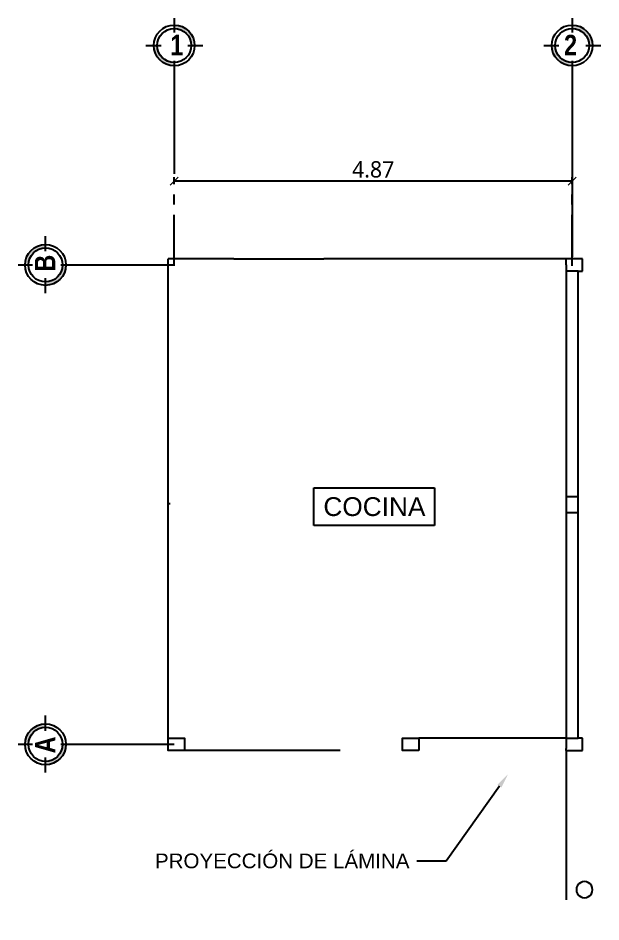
# Model space of a CAD drawing. Header units: metres. Extents: x 258817 to 259192, y 1878716 to 1878911.
# Drawn here: x 258926.95 to 258934.08, y 1878822.5 to 1878833.57 of the extents above; entities that cross this region are included whole.
import ezdxf
from ezdxf import colors
from ezdxf.entities.mleader import LeaderData, LeaderLine
from ezdxf.math import Vec2, Vec3

# ---------------------------------------------------------------- set-up
doc = ezdxf.new("R2010")
doc.units = ezdxf.units.M
doc.header["$MEASUREMENT"] = 0
doc.linetypes.add('ACAD_ISO04W100', pattern=[30, 24, -3, 0, -3])
doc.linetypes.add('PHANTOM2', pattern=[1.25, 0.625, -0.125, 0.125, -0.125, 0.125, -0.125])
doc.layers.add('.3EJES', color=1, linetype='Continuous', lineweight=20)
for name, color, linetype in [('07-Ejes', 8, 'Continuous'), ('SectionCutEdges', 1, 'Continuous'), ('Vistas', 7, 'Continuous')]:
    doc.layers.add(name, color=color, linetype=linetype)
doc.styles.add('100 dani medio', font='trebuc.ttf', dxfattribs={"height": 2})
doc.styles.add('dani-100Textos', font='techb___.ttf', dxfattribs={"height": 0.25})
doc.styles.get("Standard").update_dxf_attribs({"font": 'arial.ttf'})
doc.dimstyles.new('A100', dxfattribs={"dimscale": 0, "dimtxt": 2.5, "dimasz": 1, "dimexe": 0.5, "dimexo": 0.625, "dimgap": 0.4, "dimtad": 1, "dimdsep": 46, "dimtxsty": '100 dani medio', "dimblk": 'ARCHTICK', "dimcen": 2.5, "dimclrd": 1, "dimclre": 1, "dimclrt": 3, "dimadec": 0, "dimazin": 0, "dimtfac": 1, "dimtmove": 1, "dimatfit": 3, "dimfxl": 1, "dimarcsym": 0})

# ---------------------------------------------------------------- blocks, each defined once
blk = doc.blocks.new('eje numero')
at = {"layer": '07-Ejes'}
h = blk.add_hatch(color=1, dxfattribs=at)
h.dxf.hatch_style = 1
h.paths.add_polyline_path([(496.116, 205.549), (496.116, 205.499, -0.414214), (496.366, 205.249), (496.416, 205.249, 0.414214)])
h.paths.add_polyline_path([(495.866, 205.249), (495.816, 205.249, 0.414214), (496.116, 204.949), (496.116, 204.999, -0.414214)])
at = {"layer": '07-Ejes', "color": 1}
for points in [[(496.116, 205.651), (496.116, 205.438)], [(495.701, 205.249), (495.923, 205.249)], [(496.316, 205.249), (496.538, 205.249)]]:
    blk.add_lwpolyline(points, dxfattribs=at)
for radius in [0.3, 0.25]:
    blk.add_circle((496.116, 205.249), radius, dxfattribs=at)
blk = doc.blocks.new('*U159')
at = {"color": 1, "linetype": 'ACAD_ISO04W100', "ltscale": 0.1}
blk.add_lwpolyline([(0, 0.711), (0, -0.673)], dxfattribs=at)
at = {"layer": '.3EJES', "xscale": 0.8340043413883207, "yscale": 0.8340043413883207, "zscale": 0.8340043413883207}
blk.add_blockref('eje numero', (-413.763, -170.278), dxfattribs=at)
at = {"style": 'dani-100Textos'}
blk.add_attdef('1', (-0.111, 0.781), '', height=0.25, dxfattribs=at)
blk = doc.blocks.new('_ArchTick')
at = {"color": 0, "linetype": 'ByBlock', "const_width": 0.15}
blk.add_lwpolyline([(-0.5, -0.5), (0.5, 0.5)], dxfattribs=at)
blk = doc.blocks.new('*D394')
at = {"layer": 'Defpoints', "color": 0, "transparency": 16777216}
for p in [(258928.858, 1878831.572), (258928.858, 1878830.472), (258933.728, 1878830.472)]:
    blk.add_point(p, dxfattribs=at)
at = {"layer": 'Vistas', "color": 1, "linetype": 'PHANTOM2', "lineweight": -2, "transparency": 16777216}
for p, q in [((258928.858, 1878830.534), (258928.858, 1878831.622)), ((258933.728, 1878830.534), (258933.728, 1878831.622))]:
    blk.add_line(p, q, dxfattribs=at)
at = {"layer": 'Vistas', "color": 1, "lineweight": -2, "transparency": 16777216}
blk.add_line((258933.728, 1878831.572), (258928.858, 1878831.572), dxfattribs=at)
at = {"layer": 'Vistas', "color": 1, "lineweight": -2, "transparency": 16777216, "xscale": 0.1, "yscale": 0.1, "zscale": 0.1, "rotation": 180}
blk.add_blockref('_ArchTick', (258928.858, 1878831.572), dxfattribs=at)
at = {"layer": 'Vistas', "color": 1, "lineweight": -2, "transparency": 16777216, "xscale": 0.1, "yscale": 0.1, "zscale": 0.1}
blk.add_blockref('_ArchTick', (258933.728, 1878831.572), dxfattribs=at)
at = {"layer": 'Vistas', "color": 3, "transparency": 16777216, "insert": (258931.293, 1878831.714), "char_height": 0.2, "attachment_point": 5, "style": '100 dani medio'}
blk.add_mtext('4.87', dxfattribs=at)
blk = doc.blocks.new('*U165')
at = {"color": 1, "linetype": 'ACAD_ISO04W100', "ltscale": 0.1}
blk.add_lwpolyline([(0, 0.711), (0, -0.673)], dxfattribs=at)
at = {"layer": '.3EJES', "xscale": 0.8340043413883207, "yscale": 0.8340043413883207, "zscale": 0.8340043413883207}
blk.add_blockref('eje numero', (-413.763, -170.278), dxfattribs=at)
at = {"style": 'dani-100Textos'}
blk.add_attdef('1', (-0.048, 0.781), '', height=0.25, dxfattribs=at)
blk = doc.blocks.new('*U182')
at = {"color": 1, "linetype": 'ACAD_ISO04W100', "ltscale": 0.1}
blk.add_lwpolyline([(0, 0.711), (0, -1.711)], dxfattribs=at)
at = {"layer": '.3EJES', "xscale": 0.8340043413883207, "yscale": 0.8340043413883207, "zscale": 0.8340043413883207}
blk.add_blockref('eje numero', (-413.763, -170.278), dxfattribs=at)
at = {"style": 'dani-100Textos'}
blk.add_attdef('1', (-0.099, 0.781), '', height=0.25, dxfattribs=at)
blk = doc.blocks.new('*U173')
at = {"color": 1, "linetype": 'ACAD_ISO04W100', "ltscale": 0.1}
blk.add_lwpolyline([(0, 0.711), (0, -0.673)], dxfattribs=at)
at = {"layer": '.3EJES', "xscale": 0.8340043413883207, "yscale": 0.8340043413883207, "zscale": 0.8340043413883207}
blk.add_blockref('eje numero', (-413.763, -170.278), dxfattribs=at)
at = {"style": 'dani-100Textos'}
blk.add_attdef('1', (-0.082, 0.781), '', height=0.25, dxfattribs=at)

msp = doc.modelspace()

# ---------------------------------------------------------------- linework, layer by layer
at = {"layer": 'SectionCutEdges'}
for p, q in [((258928.78324, 1878824.601), (258928.78324, 1878830.621)), ((258929.58953, 1878830.621), (258928.78324, 1878830.621)), ((258933.65324, 1878830.621), (258930.68959, 1878830.621)), ((258933.85324, 1878830.621), (258933.65324, 1878830.621)), ((258933.65324, 1878830.546), (258933.65324, 1878830.621)), ((258933.85324, 1878830.471), (258933.85324, 1878830.621)), ((258933.65324, 1878830.546), (258933.65324, 1878830.471)), ((258933.65324, 1878830.471), (258933.65324, 1878824.751)), ((258933.80324, 1878830.471), (258933.65324, 1878830.471)), ((258933.80324, 1878824.751), (258933.80324, 1878830.471)), ((258933.80324, 1878830.471), (258933.85324, 1878830.471)), ((258933.65324, 1878827.711), (258933.80324, 1878827.711)), ((258933.65324, 1878827.711), (258933.65324, 1878827.511)), ((258933.80324, 1878827.511), (258933.80324, 1878827.711)), ((258928.78324, 1878827.6237), (258928.80864, 1878827.6237)), ((258933.80324, 1878827.511), (258933.65324, 1878827.511)), ((258933.65324, 1878824.751), (258933.80324, 1878824.751)), ((258933.65324, 1878824.751), (258933.65324, 1878824.6264)), ((258933.85324, 1878824.751), (258933.80324, 1878824.751)), ((258933.85324, 1878824.601), (258933.85324, 1878824.751)), ((258930.89024, 1878824.601), (258928.78324, 1878824.601)), ((258933.65324, 1878824.601), (258933.65324, 1878824.6264)), ((258933.65324, 1878824.601), (258933.85324, 1878824.601)), ((258933.85313, 1878822.99121), (258933.82936, 1878822.98137)), ((258933.87864, 1878822.99457), (258933.85313, 1878822.99121)), ((258933.90415, 1878822.99121), (258933.87864, 1878822.99457)), ((258933.92792, 1878822.98137), (258933.90415, 1878822.99121)), ((258933.78343, 1878822.92151), (258933.78007, 1878822.896)), ((258933.78007, 1878822.896), (258933.78343, 1878822.87049)), ((258933.79328, 1878822.94529), (258933.78343, 1878822.92151)), ((258933.80894, 1878822.9657), (258933.79328, 1878822.94529)), ((258933.82936, 1878822.98137), (258933.80894, 1878822.9657)), ((258933.94834, 1878822.9657), (258933.92792, 1878822.98137)), ((258933.964, 1878822.94529), (258933.94834, 1878822.9657)), ((258933.97385, 1878822.92151), (258933.964, 1878822.94529)), ((258933.97721, 1878822.896), (258933.97385, 1878822.92151)), ((258933.97385, 1878822.87049), (258933.97721, 1878822.896)), ((258933.78343, 1878822.87049), (258933.79328, 1878822.84672)), ((258933.79328, 1878822.84672), (258933.80894, 1878822.8263)), ((258933.80894, 1878822.8263), (258933.82936, 1878822.81064)), ((258933.82936, 1878822.81064), (258933.85313, 1878822.80079)), ((258933.85313, 1878822.80079), (258933.87864, 1878822.79743)), ((258933.87864, 1878822.79743), (258933.90415, 1878822.80079)), ((258933.90415, 1878822.80079), (258933.92792, 1878822.81064)), ((258933.92792, 1878822.81064), (258933.94834, 1878822.8263)), ((258933.94834, 1878822.8263), (258933.964, 1878822.84672)), ((258933.964, 1878822.84672), (258933.97385, 1878822.87049))]:
    msp.add_line(p, q, dxfattribs=at)
at = {"layer": 'Vistas'}
for p, q in [((258929.58953, 1878830.621), (258930.68959, 1878830.621)), ((258928.98324, 1878824.751), (258928.98324, 1878824.601)), ((258933.65324, 1878824.751), (258931.85324, 1878824.751)), ((258931.85324, 1878824.751), (258931.85324, 1878824.601)), ((258933.65324, 1878824.601), (258933.65324, 1878822.771))]:
    msp.add_line(p, q, dxfattribs=at)
for points in [[(258928.98324, 1878824.601), (258928.78324, 1878824.601), (258928.78324, 1878824.751), (258928.98324, 1878824.751)], [(258931.85324, 1878824.601), (258931.65324, 1878824.601), (258931.65324, 1878824.751), (258931.85324, 1878824.751)]]:
    msp.add_lwpolyline(points, close=True, dxfattribs=at)

# ---------------------------------------------------------------- block references
for name, p, values in [('*U165', (258928.85824, 1878832.33215), {'1': '1'}), ('*U182', (258933.72824, 1878832.33215), {'1': '2'})]:
    msp.add_blockref(name, p, dxfattribs=at).add_auto_attribs(values)
at = {"layer": 'Vistas', "rotation": 90}
for name, p, values in [('*U173', (258928.18334, 1878830.546), {'1': 'B'}), ('*U159', (258928.18334, 1878824.676), {'1': 'A'})]:
    msp.add_blockref(name, p, dxfattribs=at).add_auto_attribs(values)

# ---------------------------------------------------------------- texts
at = {"layer": 'Vistas', "insert": (258930.68349, 1878827.70122), "char_height": 0.23, "attachment_point": 1, "bg_fill": 19, "box_fill_scale": 1.5, "bg_fill_color": 256, "bg_fill_transparency": 0}
msp.add_mtext_dynamic_manual_height_columns('COCINA', width=1.2431682, gutter_width=1.15, heights=[0], dxfattribs=at)

# ---------------------------------------------------------------- dimensions: what is measured, and where the dimension line sits
at = {"layer": 'Vistas', "color": 8}
dim = msp.add_linear_dim(base=(258928.85824, 1878831.57205), p1=(258933.72824, 1878830.47184), p2=(258928.85824, 1878830.47184), angle=180, dimstyle='A100', dxfattribs=at)
dim.commit()
dim.dimension.update_dxf_attribs({"geometry": '*D394', "text_midpoint": (258931.29324, 1878831.7138)})

# ---------------------------------------------------------------- next in the draw order: leaders
at = {"layer": 'Vistas'}
ml = msp.add_multileader_mtext('Standard', dxfattribs=at)
ml.set_content('PROYECCIÓN DE LÁMINA', color=256)
ml.set_leader_properties()
ml.build(insert=Vec2(0, 0))
ml.multileader.update_dxf_attribs({"has_text_frame": 1, "dogleg_length": 0.36, "arrow_head_size": 0.18})
ctx = ml.context
ctx.base_point, ctx.char_height, ctx.arrow_head_size, ctx.landing_gap_size, ctx.plane_origin = Vec3(258928.55083, 1878823.24718), 0.18, 0.18, 0.09, Vec3(258930.94324, 1878824.31095)
ctx.text_align_type = 2
notes = []
notes.append((ctx, [(0, (1, 1, 0), (258932.18766, 1878823.24718), (-1, 0), 0.36, [(0, [(258932.94322, 1878824.31095)], 0, [])])]))
ctx.mtext.insert, ctx.mtext.alignment, ctx.mtext.flow_direction = Vec3(258931.73766, 1878823.33871), 3, 5
ctx.mtext.has_bg_fill, ctx.mtext.bg_color, ctx.mtext.bg_scale_factor, ctx.mtext.bg_transparency, ctx.mtext.use_window_bg_color = 1, -1027028792, 1.5, 0, 1
for ctx, leaders in notes:
    for number, flags, end, landing, length, lines in leaders:
        leader = LeaderData()
        leader.index, (leader.has_last_leader_line, leader.has_dogleg_vector, leader.attachment_direction) = number, flags
        leader.last_leader_point, leader.dogleg_vector, leader.dogleg_length = Vec3(end), Vec3(landing), length
        for number, points, colour, breaks in lines:
            line = LeaderLine()
            line.index, line.vertices, line.color, line.breaks = number, Vec3.list(points), colors.encode_raw_color(colour), breaks
            leader.lines.append(line)
        ctx.leaders.append(leader)

doc.saveas('drawing.dxf')
